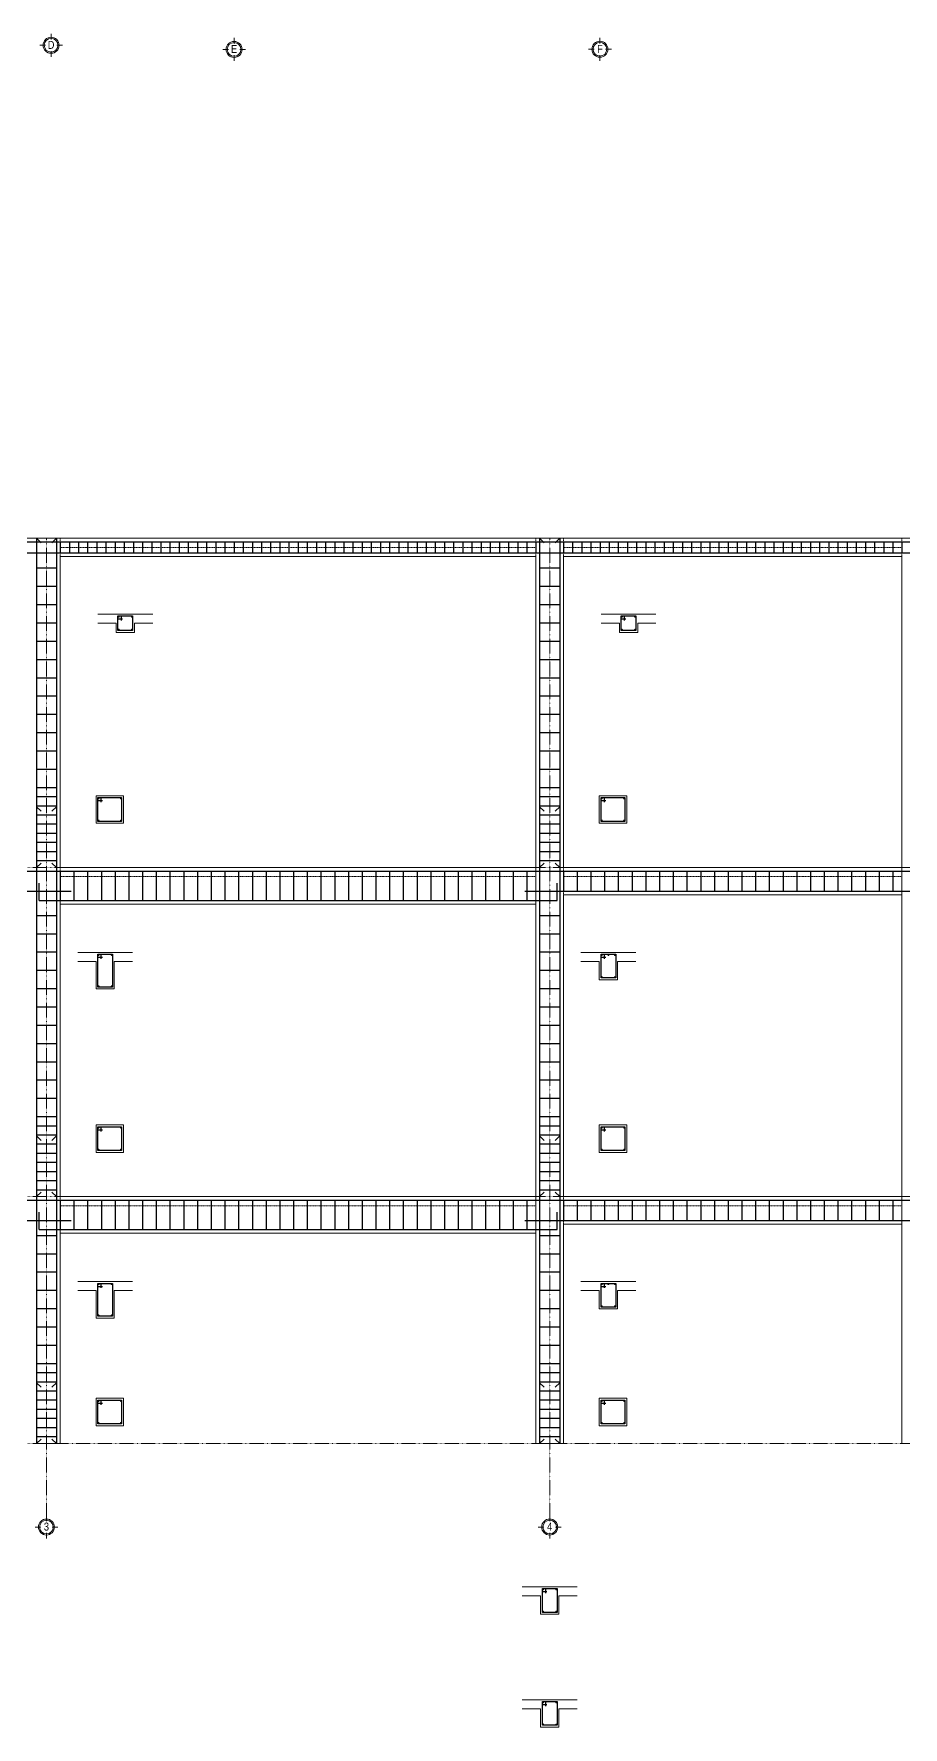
# Model space of a CAD drawing. Extents: x -79995 to 347433, y -157641 to 104789.
# Drawn here: x -63120 to -53620, y 1979 to 20498 of the extents above; entities that cross this region are included whole.
import ezdxf
from ezdxf.enums import TextEntityAlignment as Align

# ---------------------------------------------------------------- set-up
doc = ezdxf.new("R2010")
doc.units = 0
doc.linetypes.add('ACAD_ISO03W100', pattern=[30, 12, -18])
doc.linetypes.add('ACAD_ISO10W100', pattern=[18, 12, -3, 0, -3])
for name, color, linetype, lineweight in [('NÉT KHUẤT KC', 4, 'CONTINUOUS', 9), ('NÉT THẤY KC', 7, 'CONTINUOUS', 20), ('NÉT ĐẬM Cốt thép - các nét cần nhấn mạnh', 1, 'CONTINUOUS', 30), ('TEN TRUC', 3, 'CONTINUOUS', 18), ('TRUC', 24, 'CONTINUOUS', 0)]:
    doc.layers.add(name, color=color, linetype=linetype, lineweight=lineweight)
doc.layers.add('TAGS', color=60, linetype='CONTINUOUS')
doc.styles.add('VNI-HELVE-CONDENSEN', font='')
doc.styles.get('VNI-HELVE-CONDENSEN').set_extended_font_data('VNI-Helve-Condense')

# ---------------------------------------------------------------- blocks, each defined once
blk = doc.blocks.new('A$C206177D3')
at = {"layer": 'TEN TRUC', "ltscale": 1000}
for p, q in [((-37, 240), (-37, 490)), ((-287, -10), (-537, -10)), ((-37, -510), (-37, -260)), ((463, -10), (213, -10))]:
    blk.add_line(p, q, dxfattribs=at)
blk.add_circle((-37, -10), 350, dxfattribs=at)
at = {"layer": 'TEN TRUC', "color": 254, "ltscale": 1000}
blk.add_circle((-37, -10), 300, dxfattribs=at)
blk = doc.blocks.new('A$Ca5e4a220')
at = {"layer": 'NÉT ĐẬM Cốt thép - các nét cần nhấn mạnh'}
for p, q in [((51, 9900), (0, 9852)), ((51, 9900), (51, 0)), ((51, 0), (0, 48))]:
    blk.add_line(p, q, dxfattribs=at)
blk = doc.blocks.new('*U2115')
at = {"layer": 'NÉT ĐẬM Cốt thép - các nét cần nhấn mạnh'}
blk.add_line((-110, 0), (110, 0), dxfattribs=at)
blk = doc.blocks.new('*U2116')
at = {"layer": 'NÉT ĐẬM Cốt thép - các nét cần nhấn mạnh', "color": 0, "linetype": 'ByBlock', "lineweight": -2, "transparency": 16777216}
for p in [(0, 2200), (0, 2000), (0, 1800), (0, 1600), (0, 1400), (0, 1200), (0, 1000), (0, 800), (0, 600), (0, 400), (0, 200), (0, 0)]:
    blk.add_blockref('*U2115', p, dxfattribs=at)
blk = doc.blocks.new('*U2117')
at = {"layer": 'NÉT ĐẬM Cốt thép - các nét cần nhấn mạnh'}
blk.add_line((-110, 0), (110, 0), dxfattribs=at)
blk = doc.blocks.new('*U2118')
at = {"layer": 'NÉT ĐẬM Cốt thép - các nét cần nhấn mạnh', "color": 0, "linetype": 'ByBlock', "lineweight": -2, "transparency": 16777216}
for p in [(0, 600), (0, 400), (0, 200), (0, 0)]:
    blk.add_blockref('*U2117', p, dxfattribs=at)
blk = doc.blocks.new('*U2121')
at = {"layer": 'NÉT ĐẬM Cốt thép - các nét cần nhấn mạnh'}
blk.add_line((-110, 0), (110, 0), dxfattribs=at)
blk = doc.blocks.new('*U2122')
at = {"layer": 'NÉT ĐẬM Cốt thép - các nét cần nhấn mạnh', "color": 0, "linetype": 'ByBlock', "lineweight": -2, "transparency": 16777216}
for p in [(0, 3000), (0, 2800), (0, 2600), (0, 2400), (0, 2200), (0, 2000), (0, 1800), (0, 1600), (0, 1400), (0, 1200), (0, 1000), (0, 800), (0, 600), (0, 400), (0, 200), (0, 0)]:
    blk.add_blockref('*U2121', p, dxfattribs=at)
blk = doc.blocks.new('*U2123')
at = {"layer": 'NÉT ĐẬM Cốt thép - các nét cần nhấn mạnh'}
blk.add_line((-110, 0), (110, 0), dxfattribs=at)
blk = doc.blocks.new('*U2124')
at = {"layer": 'NÉT ĐẬM Cốt thép - các nét cần nhấn mạnh', "color": 0, "linetype": 'ByBlock', "lineweight": -2, "transparency": 16777216}
for p in [(0, 600), (0, 400), (0, 200), (0, 0)]:
    blk.add_blockref('*U2123', p, dxfattribs=at)
blk = doc.blocks.new('*U2113')
at = {"layer": 'NÉT ĐẬM Cốt thép - các nét cần nhấn mạnh'}
blk.add_line((-110, 0), (110, 0), dxfattribs=at)
blk = doc.blocks.new('*U2114')
at = {"layer": 'NÉT ĐẬM Cốt thép - các nét cần nhấn mạnh', "color": 0, "linetype": 'ByBlock', "lineweight": -2, "transparency": 16777216}
for p in [(0, 3200), (0, 3000), (0, 2800), (0, 2600), (0, 2400), (0, 2200), (0, 2000), (0, 1800), (0, 1600), (0, 1400), (0, 1200), (0, 1000), (0, 800), (0, 600), (0, 400), (0, 200), (0, 0)]:
    blk.add_blockref('*U2113', p, dxfattribs=at)
blk = doc.blocks.new('*U2119')
at = {"layer": 'NÉT ĐẬM Cốt thép - các nét cần nhấn mạnh'}
blk.add_line((-110, 0), (110, 0), dxfattribs=at)
blk = doc.blocks.new('*U2120')
at = {"layer": 'NÉT ĐẬM Cốt thép - các nét cần nhấn mạnh', "color": 0, "linetype": 'ByBlock', "lineweight": -2, "transparency": 16777216}
for p in [(0, 600), (0, 400), (0, 200), (0, 0)]:
    blk.add_blockref('*U2119', p, dxfattribs=at)
blk = doc.blocks.new('*U2127')
at = {"layer": 'NÉT ĐẬM Cốt thép - các nét cần nhấn mạnh'}
blk.add_line((-110, 0), (110, 0), dxfattribs=at)
blk = doc.blocks.new('*U2128')
at = {"layer": 'NÉT ĐẬM Cốt thép - các nét cần nhấn mạnh', "color": 0, "linetype": 'ByBlock', "lineweight": -2, "transparency": 16777216}
for p in [(0, 2200), (0, 2000), (0, 1800), (0, 1600), (0, 1400), (0, 1200), (0, 1000), (0, 800), (0, 600), (0, 400), (0, 200), (0, 0)]:
    blk.add_blockref('*U2127', p, dxfattribs=at)
blk = doc.blocks.new('*U2129')
at = {"layer": 'NÉT ĐẬM Cốt thép - các nét cần nhấn mạnh'}
blk.add_line((-110, 0), (110, 0), dxfattribs=at)
blk = doc.blocks.new('*U2130')
at = {"layer": 'NÉT ĐẬM Cốt thép - các nét cần nhấn mạnh', "color": 0, "linetype": 'ByBlock', "lineweight": -2, "transparency": 16777216}
for p in [(0, 600), (0, 400), (0, 200), (0, 0)]:
    blk.add_blockref('*U2129', p, dxfattribs=at)
blk = doc.blocks.new('*U2133')
at = {"layer": 'NÉT ĐẬM Cốt thép - các nét cần nhấn mạnh'}
blk.add_line((-110, 0), (110, 0), dxfattribs=at)
blk = doc.blocks.new('*U2134')
at = {"layer": 'NÉT ĐẬM Cốt thép - các nét cần nhấn mạnh', "color": 0, "linetype": 'ByBlock', "lineweight": -2, "transparency": 16777216}
for p in [(0, 3000), (0, 2800), (0, 2600), (0, 2400), (0, 2200), (0, 2000), (0, 1800), (0, 1600), (0, 1400), (0, 1200), (0, 1000), (0, 800), (0, 600), (0, 400), (0, 200), (0, 0)]:
    blk.add_blockref('*U2133', p, dxfattribs=at)
blk = doc.blocks.new('*U2135')
at = {"layer": 'NÉT ĐẬM Cốt thép - các nét cần nhấn mạnh'}
blk.add_line((-110, 0), (110, 0), dxfattribs=at)
blk = doc.blocks.new('*U2136')
at = {"layer": 'NÉT ĐẬM Cốt thép - các nét cần nhấn mạnh', "color": 0, "linetype": 'ByBlock', "lineweight": -2, "transparency": 16777216}
for p in [(0, 600), (0, 400), (0, 200), (0, 0)]:
    blk.add_blockref('*U2135', p, dxfattribs=at)
blk = doc.blocks.new('*U2125')
at = {"layer": 'NÉT ĐẬM Cốt thép - các nét cần nhấn mạnh'}
blk.add_line((-110, 0), (110, 0), dxfattribs=at)
blk = doc.blocks.new('*U2126')
at = {"layer": 'NÉT ĐẬM Cốt thép - các nét cần nhấn mạnh', "color": 0, "linetype": 'ByBlock', "lineweight": -2, "transparency": 16777216}
for p in [(0, 3200), (0, 3000), (0, 2800), (0, 2600), (0, 2400), (0, 2200), (0, 2000), (0, 1800), (0, 1600), (0, 1400), (0, 1200), (0, 1000), (0, 800), (0, 600), (0, 400), (0, 200), (0, 0)]:
    blk.add_blockref('*U2125', p, dxfattribs=at)
blk = doc.blocks.new('*U2131')
at = {"layer": 'NÉT ĐẬM Cốt thép - các nét cần nhấn mạnh'}
blk.add_line((-110, 0), (110, 0), dxfattribs=at)
blk = doc.blocks.new('*U2132')
at = {"layer": 'NÉT ĐẬM Cốt thép - các nét cần nhấn mạnh', "color": 0, "linetype": 'ByBlock', "lineweight": -2, "transparency": 16777216}
for p in [(0, 600), (0, 400), (0, 200), (0, 0)]:
    blk.add_blockref('*U2131', p, dxfattribs=at)
blk = doc.blocks.new('*U2191')
at = {"layer": 'NÉT ĐẬM Cốt thép - các nét cần nhấn mạnh'}
blk.add_line((-110, 0), (210, 0), dxfattribs=at)
blk = doc.blocks.new('*U2192')
at = {"layer": 'NÉT ĐẬM Cốt thép - các nét cần nhấn mạnh', "color": 0, "linetype": 'ByBlock', "lineweight": -2, "transparency": 16777216}
for p in [(0, 5100), (0, 4950), (0, 4800), (0, 4650), (0, 4500), (0, 4350), (0, 4200), (0, 4050), (0, 3900), (0, 3750), (0, 3600), (0, 3450), (0, 3300), (0, 3150), (0, 3000), (0, 2850), (0, 2700), (0, 2550), (0, 2400), (0, 2250), (0, 2100), (0, 1950), (0, 1800), (0, 1650), (0, 1500), (0, 1350), (0, 1200), (0, 1050), (0, 900), (0, 750), (0, 600), (0, 450), (0, 300), (0, 150), (0, 0)]:
    blk.add_blockref('*U2191', p, dxfattribs=at)
blk = doc.blocks.new('*U2189')
at = {"layer": 'NÉT ĐẬM Cốt thép - các nét cần nhấn mạnh'}
blk.add_line((-110, 0), (110, 0), dxfattribs=at)
blk = doc.blocks.new('*U2190')
at = {"layer": 'NÉT ĐẬM Cốt thép - các nét cần nhấn mạnh', "color": 0, "linetype": 'ByBlock', "lineweight": -2, "transparency": 16777216}
for p in [(0, 3600), (0, 3450), (0, 3300), (0, 3150), (0, 3000), (0, 2850), (0, 2700), (0, 2550), (0, 2400), (0, 2250), (0, 2100), (0, 1950), (0, 1800), (0, 1650), (0, 1500), (0, 1350), (0, 1200), (0, 1050), (0, 900), (0, 750), (0, 600), (0, 450), (0, 300), (0, 150), (0, 0)]:
    blk.add_blockref('*U2189', p, dxfattribs=at)
blk = doc.blocks.new('*U2209')
at = {"layer": 'NÉT ĐẬM Cốt thép - các nét cần nhấn mạnh'}
blk.add_line((-110, 0), (210, 0), dxfattribs=at)
blk = doc.blocks.new('*U2210')
at = {"layer": 'NÉT ĐẬM Cốt thép - các nét cần nhấn mạnh', "color": 0, "linetype": 'ByBlock', "lineweight": -2, "transparency": 16777216}
for p in [(0, 5100), (0, 4950), (0, 4800), (0, 4650), (0, 4500), (0, 4350), (0, 4200), (0, 4050), (0, 3900), (0, 3750), (0, 3600), (0, 3450), (0, 3300), (0, 3150), (0, 3000), (0, 2850), (0, 2700), (0, 2550), (0, 2400), (0, 2250), (0, 2100), (0, 1950), (0, 1800), (0, 1650), (0, 1500), (0, 1350), (0, 1200), (0, 1050), (0, 900), (0, 750), (0, 600), (0, 450), (0, 300), (0, 150), (0, 0)]:
    blk.add_blockref('*U2209', p, dxfattribs=at)
blk = doc.blocks.new('*U2207')
at = {"layer": 'NÉT ĐẬM Cốt thép - các nét cần nhấn mạnh'}
blk.add_line((-110, 0), (110, 0), dxfattribs=at)
blk = doc.blocks.new('*U2208')
at = {"layer": 'NÉT ĐẬM Cốt thép - các nét cần nhấn mạnh', "color": 0, "linetype": 'ByBlock', "lineweight": -2, "transparency": 16777216}
for p in [(0, 3600), (0, 3450), (0, 3300), (0, 3150), (0, 3000), (0, 2850), (0, 2700), (0, 2550), (0, 2400), (0, 2250), (0, 2100), (0, 1950), (0, 1800), (0, 1650), (0, 1500), (0, 1350), (0, 1200), (0, 1050), (0, 900), (0, 750), (0, 600), (0, 450), (0, 300), (0, 150), (0, 0)]:
    blk.add_blockref('*U2207', p, dxfattribs=at)
blk = doc.blocks.new('*U2219')
at = {"layer": 'NÉT ĐẬM Cốt thép - các nét cần nhấn mạnh'}
blk.add_line((-110, 0), (10, 0), dxfattribs=at)
blk = doc.blocks.new('*U2220')
at = {"layer": 'NÉT ĐẬM Cốt thép - các nét cần nhấn mạnh', "color": 0, "linetype": 'ByBlock', "lineweight": -2, "transparency": 16777216}
for p in [(0, 5200), (0, 5100), (0, 5000), (0, 4900), (0, 4800), (0, 4700), (0, 4600), (0, 4500), (0, 4400), (0, 4300), (0, 4200), (0, 4100), (0, 4000), (0, 3900), (0, 3800), (0, 3700), (0, 3600), (0, 3500), (0, 3400), (0, 3300), (0, 3200), (0, 3100), (0, 3000), (0, 2900), (0, 2800), (0, 2700), (0, 2600), (0, 2500), (0, 2400), (0, 2300), (0, 2200), (0, 2100), (0, 2000), (0, 1900), (0, 1800), (0, 1700), (0, 1600), (0, 1500), (0, 1400), (0, 1300), (0, 1200), (0, 1100), (0, 1000), (0, 900), (0, 800), (0, 700), (0, 600), (0, 500), (0, 400), (0, 300), (0, 200), (0, 100), (0, 0)]:
    blk.add_blockref('*U2219', p, dxfattribs=at)
blk = doc.blocks.new('*U2221')
at = {"layer": 'NÉT ĐẬM Cốt thép - các nét cần nhấn mạnh'}
blk.add_line((-110, 0), (10, 0), dxfattribs=at)
blk = doc.blocks.new('*U2222')
at = {"layer": 'NÉT ĐẬM Cốt thép - các nét cần nhấn mạnh', "color": 0, "linetype": 'ByBlock', "lineweight": -2, "transparency": 16777216}
for p in [(0, 3700), (0, 3600), (0, 3500), (0, 3400), (0, 3300), (0, 3200), (0, 3100), (0, 3000), (0, 2900), (0, 2800), (0, 2700), (0, 2600), (0, 2500), (0, 2400), (0, 2300), (0, 2200), (0, 2100), (0, 2000), (0, 1900), (0, 1800), (0, 1700), (0, 1600), (0, 1500), (0, 1400), (0, 1300), (0, 1200), (0, 1100), (0, 1000), (0, 900), (0, 800), (0, 700), (0, 600), (0, 500), (0, 400), (0, 300), (0, 200), (0, 100), (0, 0)]:
    blk.add_blockref('*U2221', p, dxfattribs=at)

msp = doc.modelspace()

# ---------------------------------------------------------------- linework, layer by layer
at = {"layer": 'NÉT KHUẤT KC', "linetype": 'ACAD_ISO03W100', "ltscale": 0.2}
for p, q in [((-62832.243, 14981.1), (-62832.243, 5081.1)), ((-62832.243, 14881.1), (-57632.243, 14881.1)), ((-57632.243, 14981.1), (-57632.243, 5081.1)), ((-57332.243, 14981.1), (-57332.243, 5081.1)), ((-57332.243, 14881.1), (-53632.243, 14881.1)), ((-53632.243, 14981.1), (-53632.243, 5081.1)), ((-62832.243, 11281.1), (-57632.243, 11281.1)), ((-57332.243, 11281.1), (-53632.243, 11281.1)), ((-62832.243, 7681.1), (-57632.243, 7681.1)), ((-57332.243, 7681.1), (-53632.243, 7681.1))]:
    msp.add_line(p, q, dxfattribs=at)
at = {"layer": 'NÉT THẤY KC'}
for p, q in [((-72132.243, 14981.1), (-38832.243, 14981.1)), ((-62832.243, 14781.1), (-62832.243, 11381.1)), ((-62832.243, 14781.1), (-57632.243, 14781.1)), ((-57632.243, 14781.1), (-57632.243, 5081.1)), ((-57332.243, 14781.1), (-57332.243, 11381.1)), ((-57332.243, 14781.1), (-53632.243, 14781.1)), ((-53632.243, 14781.1), (-53632.243, 5081.1)), ((-62420.773, 14152.517), (-61820.773, 14152.517)), ((-56920.773, 14152.517), (-56320.773, 14152.517)), ((-62420.773, 14052.517), (-62220.773, 14052.517)), ((-62220.773, 13952.517), (-62220.773, 14052.517)), ((-62220.773, 13952.517), (-62020.773, 13952.517)), ((-62020.773, 14052.517), (-61820.773, 14052.517)), ((-62020.773, 14052.517), (-62020.773, 13952.517)), ((-56920.773, 14052.517), (-56720.773, 14052.517)), ((-56720.773, 13952.517), (-56720.773, 14052.517)), ((-56720.773, 13952.517), (-56520.773, 13952.517)), ((-56520.773, 14052.517), (-56320.773, 14052.517)), ((-56520.773, 14052.517), (-56520.773, 13952.517)), ((-62140.773, 12165.155), (-62440.773, 12165.155)), ((-56640.773, 12165.155), (-56940.773, 12165.155)), ((-62832.243, 11381.1), (-57632.243, 11381.1)), ((-57332.243, 11381.1), (-53632.243, 11381.1)), ((-62832.243, 11081.1), (-62832.243, 7781.1)), ((-62832.243, 10981.1), (-57632.243, 10981.1)), ((-57332.243, 11081.1), (-57332.243, 7781.1)), ((-57332.243, 11081.1), (-53632.243, 11081.1)), ((-62640.773, 10452.517), (-62040.773, 10452.517)), ((-57140.773, 10452.517), (-56540.773, 10452.517)), ((-62640.773, 10352.517), (-62440.773, 10352.517)), ((-62440.773, 10052.517), (-62440.773, 10352.517)), ((-62240.773, 10352.517), (-62040.773, 10352.517)), ((-62240.773, 10352.517), (-62240.773, 10052.517)), ((-57140.773, 10352.517), (-56940.773, 10352.517)), ((-56940.773, 10152.517), (-56940.773, 10352.517)), ((-56740.773, 10352.517), (-56540.773, 10352.517)), ((-56740.773, 10352.517), (-56740.773, 10152.517)), ((-62440.773, 10052.517), (-62240.773, 10052.517)), ((-56940.773, 10152.517), (-56740.773, 10152.517)), ((-62140.773, 8565.155), (-62440.773, 8565.155)), ((-56640.773, 8565.155), (-56940.773, 8565.155)), ((-62832.243, 7781.1), (-57632.243, 7781.1)), ((-57332.243, 7781.1), (-53632.243, 7781.1)), ((-62832.243, 7481.1), (-62832.243, 5081.1)), ((-57332.243, 7481.1), (-57332.243, 5081.1)), ((-57332.243, 7481.1), (-53632.243, 7481.1)), ((-62832.243, 7381.1), (-57632.243, 7381.1)), ((-62640.773, 6852.517), (-62040.773, 6852.517)), ((-57140.773, 6852.517), (-56540.773, 6852.517)), ((-62640.773, 6752.517), (-62440.773, 6752.517)), ((-62440.773, 6452.517), (-62440.773, 6752.517)), ((-62240.773, 6752.517), (-62040.773, 6752.517)), ((-62240.773, 6752.517), (-62240.773, 6452.517)), ((-57140.773, 6752.517), (-56940.773, 6752.517)), ((-56940.773, 6552.517), (-56940.773, 6752.517)), ((-56740.773, 6752.517), (-56540.773, 6752.517)), ((-56740.773, 6752.517), (-56740.773, 6552.517)), ((-56940.773, 6552.517), (-56740.773, 6552.517)), ((-62440.773, 6452.517), (-62240.773, 6452.517)), ((-62140.773, 5575.548), (-62440.773, 5575.548)), ((-56640.773, 5575.548), (-56940.773, 5575.548)), ((-63132.243, 5081.1), (-62832.243, 5081.1)), ((-57632.243, 5081.1), (-57332.243, 5081.1)), ((-53632.243, 5081.1), (-53332.243, 5081.1)), ((-57782.243, 3513.663), (-57182.243, 3513.663)), ((-57782.243, 3413.663), (-57582.243, 3413.663)), ((-57582.243, 3213.663), (-57582.243, 3413.663)), ((-57382.243, 3413.663), (-57182.243, 3413.663)), ((-57382.243, 3413.663), (-57382.243, 3213.663)), ((-57582.243, 3213.663), (-57382.243, 3213.663)), ((-57782.243, 2278.56), (-57182.243, 2278.56)), ((-57782.243, 2178.56), (-57582.243, 2178.56)), ((-57582.243, 1978.56), (-57582.243, 2178.56)), ((-57382.243, 2178.56), (-57182.243, 2178.56)), ((-57382.243, 2178.56), (-57382.243, 1978.56)), ((-57582.243, 1978.56), (-57382.243, 1978.56))]:
    msp.add_line(p, q, dxfattribs=at)
for points in [[(-62440.773, 12165.155), (-62140.773, 12165.155), (-62140.773, 11865.155), (-62440.773, 11865.155)], [(-56940.773, 12165.155), (-56640.773, 12165.155), (-56640.773, 11865.155), (-56940.773, 11865.155)], [(-62440.773, 8565.155), (-62140.773, 8565.155), (-62140.773, 8265.155), (-62440.773, 8265.155)], [(-56940.773, 8565.155), (-56640.773, 8565.155), (-56640.773, 8265.155), (-56940.773, 8265.155)], [(-62440.773, 5575.548), (-62140.773, 5575.548), (-62140.773, 5275.548), (-62440.773, 5275.548)], [(-56940.773, 5575.548), (-56640.773, 5575.548), (-56640.773, 5275.548), (-56940.773, 5275.548)]]:
    msp.add_lwpolyline(points, close=True, dxfattribs=at)
at = {"layer": 'NÉT ĐẬM Cốt thép - các nét cần nhấn mạnh'}
for p, q in [((-72076.131, 14941.088), (-62886.251, 14941.335)), ((-66252.243, 14821.1), (-62932.237, 14821.1)), ((-63077.424, 14941.088), (-53387.417, 14941.335)), ((-62932.237, 14821.1), (-53432.237, 14821.1)), ((-62200.773, 14099.355), (-62150.426, 14099.355)), ((-62167.611, 14132.517), (-62167.611, 14082.17)), ((-56700.773, 14099.355), (-56650.426, 14099.355)), ((-56667.611, 14132.517), (-56667.611, 14082.17)), ((-63092.243, 12044.537), (-63041.427, 11996.393)), ((-63092.243, 12044.537), (-63041.427, 11996.393)), ((-62872.243, 12044.537), (-62923.058, 11996.393)), ((-62872.243, 12044.537), (-62923.058, 11996.393)), ((-62420.773, 12111.993), (-62370.426, 12111.993)), ((-62387.611, 12145.155), (-62387.611, 12094.808)), ((-57592.243, 12044.537), (-57541.427, 11996.393)), ((-57592.243, 12044.537), (-57541.427, 11996.393)), ((-57372.243, 12044.537), (-57423.058, 11996.393)), ((-57372.243, 12044.537), (-57423.058, 11996.393)), ((-56920.773, 12111.993), (-56870.426, 12111.993)), ((-56887.611, 12145.155), (-56887.611, 12094.808)), ((-72079.362, 11341.088), (-62886.251, 11341.335)), ((-63092.243, 11381.1), (-63041.427, 11429.243)), ((-63092.243, 11381.1), (-63041.427, 11429.243)), ((-63077.424, 11341.088), (-53387.417, 11341.335)), ((-62872.243, 11381.1), (-62923.058, 11429.243)), ((-62872.243, 11381.1), (-62923.058, 11429.243)), ((-57592.243, 11381.1), (-57541.427, 11429.243)), ((-57592.243, 11381.1), (-57541.427, 11429.243)), ((-57372.243, 11381.1), (-57423.058, 11429.243)), ((-57372.243, 11381.1), (-57423.058, 11429.243)), ((-66252.243, 11121.255), (-62712.243, 11121.095)), ((-63063.186, 11021.1), (-63063.186, 11210.015)), ((-57752.243, 11121.1), (-53212.243, 11121.1)), ((-57401.299, 11021.1), (-57401.299, 11210.015)), ((-63063.186, 11021.1), (-57401.299, 11021.1)), ((-62420.773, 10399.355), (-62370.426, 10399.355)), ((-62387.611, 10432.517), (-62387.611, 10382.17)), ((-56920.773, 10399.355), (-56870.426, 10399.355)), ((-56887.611, 10432.517), (-56887.611, 10382.17)), ((-62387.611, 8545.155), (-62387.611, 8494.808)), ((-56887.611, 8545.155), (-56887.611, 8494.808)), ((-63092.243, 8444.537), (-63041.427, 8396.393)), ((-62872.243, 8444.537), (-62923.058, 8396.393)), ((-62420.773, 8511.993), (-62370.426, 8511.993)), ((-57592.243, 8444.537), (-57541.427, 8396.393)), ((-57372.243, 8444.537), (-57423.058, 8396.393)), ((-56920.773, 8511.993), (-56870.426, 8511.993)), ((-63092.243, 7781.1), (-63041.427, 7829.243)), ((-62872.243, 7781.1), (-62923.058, 7829.243)), ((-57592.243, 7781.1), (-57541.427, 7829.243)), ((-57372.243, 7781.1), (-57423.058, 7829.243)), ((-72080.327, 7741.088), (-62886.251, 7741.335)), ((-63077.424, 7741.088), (-53387.417, 7741.335)), ((-63063.186, 7421.1), (-63063.186, 7610.015)), ((-57401.299, 7421.1), (-57401.299, 7610.015)), ((-66252.243, 7521.1), (-62712.243, 7521.1)), ((-65872.243, 7521.1), (-63032.809, 7521.1)), ((-63063.186, 7421.1), (-57401.299, 7421.1)), ((-57752.243, 7521.1), (-53212.243, 7521.1)), ((-57372.243, 7521.1), (-53529.297, 7521.1)), ((-62420.773, 6799.355), (-62370.426, 6799.355)), ((-62387.611, 6832.517), (-62387.611, 6782.17)), ((-56920.773, 6799.355), (-56870.426, 6799.355)), ((-56887.611, 6832.517), (-56887.611, 6782.17)), ((-63092.243, 5744.537), (-63041.427, 5696.393)), ((-62872.243, 5744.537), (-62923.058, 5696.393)), ((-57592.243, 5744.537), (-57541.427, 5696.393)), ((-57372.243, 5744.537), (-57423.058, 5696.393)), ((-62420.773, 5522.386), (-62370.426, 5522.386)), ((-62387.611, 5555.548), (-62387.611, 5505.201)), ((-56920.773, 5522.386), (-56870.426, 5522.386)), ((-56887.611, 5555.548), (-56887.611, 5505.201)), ((-63092.243, 5081.1), (-63041.427, 5129.243)), ((-62872.243, 5081.1), (-62923.058, 5129.243)), ((-57592.243, 5081.1), (-57541.427, 5129.243)), ((-57372.243, 5081.1), (-57423.058, 5129.243)), ((-57562.243, 3460.501), (-57511.896, 3460.501)), ((-57529.081, 3493.663), (-57529.081, 3443.316)), ((-57562.243, 2225.398), (-57511.896, 2225.398)), ((-57529.081, 2258.56), (-57529.081, 2208.213))]:
    msp.add_line(p, q, dxfattribs=at)
at = {"layer": 'NÉT ĐẬM Cốt thép - các nét cần nhấn mạnh', "const_width": 10}
for points in [[(-62197.108, 14122.751, 1), (-62187.108, 14122.751, 1)], [(-62044.438, 14122.751, -1), (-62054.438, 14122.751, -1)], [(-56697.108, 14122.751, 1), (-56687.108, 14122.751, 1)], [(-56544.438, 14122.751, -1), (-56554.438, 14122.751, -1)], [(-62197.108, 13982.283, -1), (-62187.108, 13982.283, -1)], [(-62044.438, 13982.283, 1), (-62054.438, 13982.283, 1)], [(-56697.108, 13982.283, -1), (-56687.108, 13982.283, -1)], [(-56544.438, 13982.283, 1), (-56554.438, 13982.283, 1)], [(-62417.108, 12135.389, 1), (-62407.108, 12135.389, 1)], [(-62164.438, 12135.389, -1), (-62174.438, 12135.389, -1)], [(-56917.108, 12135.389, 1), (-56907.108, 12135.389, 1)], [(-56664.438, 12135.389, -1), (-56674.438, 12135.389, -1)], [(-62417.108, 11894.92, -1), (-62407.108, 11894.92, -1)], [(-62164.438, 11894.92, 1), (-62174.438, 11894.92, 1)], [(-56917.108, 11894.92, -1), (-56907.108, 11894.92, -1)], [(-56664.438, 11894.92, 1), (-56674.438, 11894.92, 1)], [(-62417.108, 10422.751, 1), (-62407.108, 10422.751, 1)], [(-62264.438, 10422.751, -1), (-62274.438, 10422.751, -1)], [(-56917.108, 10422.751, 1), (-56907.108, 10422.751, 1)], [(-56836.026, 10422.751, -1), (-56846.026, 10422.751, -1)], [(-56764.438, 10422.751, -1), (-56774.438, 10422.751, -1)], [(-56917.108, 10182.283, -1), (-56907.108, 10182.283, -1)], [(-56764.438, 10182.283, 1), (-56774.438, 10182.283, 1)], [(-62417.108, 10082.283, -1), (-62407.108, 10082.283, -1)], [(-62264.438, 10082.283, 1), (-62274.438, 10082.283, 1)], [(-62417.108, 8535.389, 1), (-62407.108, 8535.389, 1)], [(-62164.438, 8535.389, -1), (-62174.438, 8535.389, -1)], [(-56917.108, 8535.389, 1), (-56907.108, 8535.389, 1)], [(-56664.438, 8535.389, -1), (-56674.438, 8535.389, -1)], [(-62417.108, 8294.92, -1), (-62407.108, 8294.92, -1)], [(-62164.438, 8294.92, 1), (-62174.438, 8294.92, 1)], [(-56917.108, 8294.92, -1), (-56907.108, 8294.92, -1)], [(-56664.438, 8294.92, 1), (-56674.438, 8294.92, 1)], [(-62417.108, 6822.751, 1), (-62407.108, 6822.751, 1)], [(-62264.438, 6822.751, -1), (-62274.438, 6822.751, -1)], [(-56917.108, 6822.751, 1), (-56907.108, 6822.751, 1)], [(-56836.026, 6822.751, -1), (-56846.026, 6822.751, -1)], [(-56764.438, 6822.751, -1), (-56774.438, 6822.751, -1)], [(-62417.108, 6482.283, -1), (-62407.108, 6482.283, -1)], [(-62264.438, 6482.283, 1), (-62274.438, 6482.283, 1)], [(-56917.108, 6582.283, -1), (-56907.108, 6582.283, -1)], [(-56764.438, 6582.283, 1), (-56774.438, 6582.283, 1)], [(-62417.108, 5545.783, 1), (-62407.108, 5545.783, 1)], [(-62164.438, 5545.783, -1), (-62174.438, 5545.783, -1)], [(-56917.108, 5545.783, 1), (-56907.108, 5545.783, 1)], [(-56664.438, 5545.783, -1), (-56674.438, 5545.783, -1)], [(-62417.108, 5305.314, -1), (-62407.108, 5305.314, -1)], [(-62164.438, 5305.314, 1), (-62174.438, 5305.314, 1)], [(-56917.108, 5305.314, -1), (-56907.108, 5305.314, -1)], [(-56664.438, 5305.314, 1), (-56674.438, 5305.314, 1)], [(-57558.578, 3483.897, 1), (-57548.578, 3483.897, 1)], [(-57405.908, 3483.897, -1), (-57415.908, 3483.897, -1)], [(-57558.578, 3243.428, -1), (-57548.578, 3243.428, -1)], [(-57405.908, 3243.428, 1), (-57415.908, 3243.428, 1)], [(-57558.578, 2248.794, 1), (-57548.578, 2248.794, 1)], [(-57405.908, 2248.794, -1), (-57415.908, 2248.794, -1)], [(-57558.578, 2008.325, -1), (-57548.578, 2008.325, -1)], [(-57405.908, 2008.325, 1), (-57415.908, 2008.325, 1)]]:
    msp.add_lwpolyline(points, format="xyb", close=True, dxfattribs=at)
at = {"layer": 'NÉT ĐẬM Cốt thép - các nét cần nhấn mạnh'}
for points in [[(-62040.773, 13972.517), (-62200.773, 13972.517), (-62200.773, 14132.517), (-62040.773, 14132.517)], [(-56540.773, 13972.517), (-56700.773, 13972.517), (-56700.773, 14132.517), (-56540.773, 14132.517)], [(-62420.773, 12145.155), (-62160.773, 12145.155), (-62160.773, 11885.155), (-62420.773, 11885.155)], [(-56920.773, 12145.155), (-56660.773, 12145.155), (-56660.773, 11885.155), (-56920.773, 11885.155)], [(-62260.773, 10072.517), (-62420.773, 10072.517), (-62420.773, 10432.517), (-62260.773, 10432.517)], [(-56760.773, 10172.517), (-56920.773, 10172.517), (-56920.773, 10432.517), (-56760.773, 10432.517)], [(-62420.773, 8545.155), (-62160.773, 8545.155), (-62160.773, 8285.155), (-62420.773, 8285.155)], [(-56920.773, 8545.155), (-56660.773, 8545.155), (-56660.773, 8285.155), (-56920.773, 8285.155)], [(-62260.773, 6472.517), (-62420.773, 6472.517), (-62420.773, 6832.517), (-62260.773, 6832.517)], [(-56760.773, 6572.517), (-56920.773, 6572.517), (-56920.773, 6832.517), (-56760.773, 6832.517)], [(-62420.773, 5555.548), (-62160.773, 5555.548), (-62160.773, 5295.548), (-62420.773, 5295.548)], [(-56920.773, 5555.548), (-56660.773, 5555.548), (-56660.773, 5295.548), (-56920.773, 5295.548)], [(-57402.243, 3233.663), (-57562.243, 3233.663), (-57562.243, 3493.663), (-57402.243, 3493.663)], [(-57402.243, 1998.56), (-57562.243, 1998.56), (-57562.243, 2258.56), (-57402.243, 2258.56)]]:
    msp.add_lwpolyline(points, close=True, dxfattribs=at)
at = {"layer": 'TRUC', "linetype": 'ACAD_ISO10W100', "ltscale": 0.2}
for p, q in [((-71982.243, 11381.1), (-38982.243, 11381.1)), ((-71982.243, 7781.1), (-38982.243, 7781.1)), ((-71982.243, 5081.1), (-38982.243, 5081.1))]:
    msp.add_line(p, q, dxfattribs=at)
for points in [[(-62982.243, 14981.1), (-62982.243, 4292.245)], [(-57482.243, 14981.1), (-57482.243, 4292.245)]]:
    msp.add_lwpolyline(points, dxfattribs=at)

# ---------------------------------------------------------------- block references
at = {"layer": 'NÉT THẤY KC', "xscale": -1}
for p in [(-63041.427, 5081.1), (-57541.427, 5081.1)]:
    msp.add_blockref('A$Ca5e4a220', p, dxfattribs=at)
at = {"layer": 'NÉT THẤY KC'}
for p in [(-62923.058, 5081.1), (-57423.058, 5081.1)]:
    msp.add_blockref('A$Ca5e4a220', p, dxfattribs=at)
at = {"layer": 'NÉT ĐẬM Cốt thép - các nét cần nhấn mạnh', "rotation": 270}
for name, p in [('*U2220', (-62832.243, 14831.255)), ('*U2222', (-57332.243, 14831.255)), ('*U2210', (-62832.243, 11231.099)), ('*U2208', (-57332.243, 11231.235)), ('*U2192', (-62832.243, 7631.099)), ('*U2190', (-57332.243, 7631.235))]:
    msp.add_blockref(name, p, dxfattribs=at)
at = {"layer": 'NÉT ĐẬM Cốt thép - các nét cần nhấn mạnh'}
for name, p in [('*U2114', (-62982.243, 11456.664)), ('*U2126', (-57482.243, 11456.664)), ('*U2120', (-62982.243, 11556.664)), ('*U2132', (-57482.243, 11556.664)), ('*U2122', (-62982.243, 7856.664)), ('*U2134', (-57482.243, 7856.664)), ('*U2124', (-62982.243, 7956.664)), ('*U2136', (-57482.243, 7956.664)), ('*U2116', (-62982.243, 5156.664)), ('*U2128', (-57482.243, 5156.664)), ('*U2118', (-62982.243, 5256.664)), ('*U2130', (-57482.243, 5256.664))]:
    msp.add_blockref(name, p, dxfattribs=at)
at = {"layer": 'TAGS', "ltscale": 1000}
ref = msp.add_blockref('A$C206177D3', (-62922.213, 20375.821), dxfattribs=dict(at, xscale=0.25, yscale=0.25, zscale=0.25))
ref.add_attrib('A', 'D', dxfattribs={"color": 7, "ltscale": 1000, "height": 87.5, "style": 'VNI-HELVE-CONDENSEN'}).set_placement((-62931.79, 20334.411), align=Align.CENTER)
ref = msp.add_blockref('A$C206177D3', (-60922.178, 20330.987), dxfattribs=dict(at, xscale=0.25, yscale=0.25, zscale=0.25))
ref.add_attrib('A', 'E', dxfattribs={"color": 7, "ltscale": 1000, "height": 87.5, "style": 'VNI-HELVE-CONDENSEN'}).set_placement((-60931.754, 20289.577), align=Align.CENTER)
ref = msp.add_blockref('A$C206177D3', (-56924.224, 20332.101), dxfattribs=dict(at, xscale=0.25, yscale=0.25, zscale=0.25))
ref.add_attrib('A', 'F', dxfattribs={"color": 7, "ltscale": 1000, "height": 87.5, "style": 'VNI-HELVE-CONDENSEN'}).set_placement((-56933.8, 20290.692), align=Align.CENTER)
ref = msp.add_blockref('A$C206177D3', (-62973.087, 4169.709), dxfattribs=dict(at, xscale=0.25, yscale=0.25, zscale=0.25))
ref.add_attrib('A', '3', dxfattribs={"color": 7, "ltscale": 1000, "height": 87.5, "style": 'VNI-HELVE-CONDENSEN'}).set_placement((-62982.663, 4128.299), align=Align.CENTER)
ref = msp.add_blockref('A$C206177D3', (-57473.087, 4169.709), dxfattribs=dict(at, xscale=0.25, yscale=0.25, zscale=0.25))
ref.add_attrib('A', '4', dxfattribs={"color": 7, "ltscale": 1000, "height": 87.5, "style": 'VNI-HELVE-CONDENSEN'}).set_placement((-57482.663, 4128.299), align=Align.CENTER)

doc.saveas('drawing.dxf')
